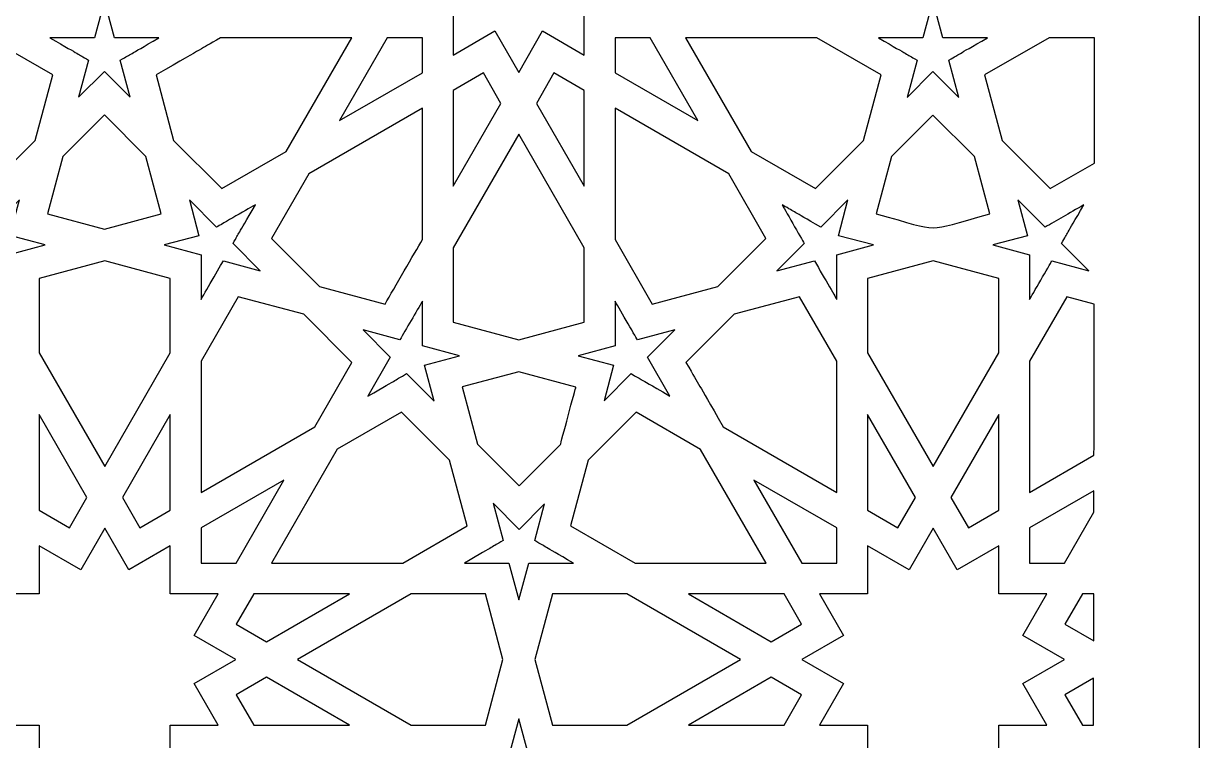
# Model space of a CAD drawing. Header units: millimetres. Extents: x -56 to 55, y -102 to 108.
# Drawn here: x -3.9 to 55.3, y 0 to 36.1 of the extents above; entities that cross this region are included whole.
import ezdxf

# ---------------------------------------------------------------- set-up
doc = ezdxf.new("R2010")
doc.units = ezdxf.units.MM
doc.header["$MEASUREMENT"] = 0
doc.layers.add('layer 1', color=7, linetype='Continuous')

msp = doc.modelspace()

# ---------------------------------------------------------------- linework, layer by layer
at = {"layer": 'layer 1', "color": 250}
for points, knots in [([(55.2192, 53.6769), (55.2097, 56.2286), (54.3842, 58.4257), (53.0348, 60.113), (53.0348, 60.113), (50.3121, 63.5081), (46.6615, 63.8736), (45.0285, 64.1481), (45.0285, 64.1481), (41.1303, 70.9098), (44.0531, 65.8389), (42.1061, 70.1453), (42.1061, 70.1453), (39.4705, 76.1312), (33.6698, 80.1469), (25.0578, 79.5743), (25.0578, 79.5743), (17.0561, 107.5803), (-17.265, 106.4433), (-24.6935, 79.6502), (-24.6935, 79.6502), (-32.4517, 79.8354), (-38.6256, 77.2305), (-41.6715, 70.0222), (-41.6715, 70.0222), (-41.7415, 69.8602), (-42.3802, 68.2519), (-42.3802, 68.0953), (-42.3802, 68.0953), (-42.3802, 68.0953), (-44.6232, 64.2186), (-44.6232, 64.2186), (-44.6232, 64.2186), (-45.2089, 64.0218), (-49.6582, 63.6584), (-52.5647, 60.0075), (-52.5647, 60.0075), (-52.5647, 60.0075), (-52.5647, 60.0019), (-52.5647, 60.0019), (-52.5647, 60.0019), (-55.8843, 55.7724), (-54.8955, 62.0882), (-54.8955, -99.835), (-54.8955, -99.835), (-54.8955, -99.835), (55.2894, -99.835), (55.2894, -99.835), (55.2894, -99.835), (55.2894, -99.835), (55.2192, -101.7838), (55.2192, 53.6769)], [0, 0, 0, 0, 0.0714286, 0.0714286, 0.0714286, 0.0714286, 0.1428571, 0.1428571, 0.1428571, 0.1428571, 0.2142857, 0.2142857, 0.2142857, 0.2142857, 0.2857143, 0.2857143, 0.2857143, 0.2857143, 0.3571429, 0.3571429, 0.3571429, 0.3571429, 0.4285714, 0.4285714, 0.4285714, 0.4285714, 0.5, 0.5, 0.5, 0.5, 0.5714286, 0.5714286, 0.5714286, 0.5714286, 0.6428571, 0.6428571, 0.6428571, 0.6428571, 0.7142857, 0.7142857, 0.7142857, 0.7142857, 0.7857143, 0.7857143, 0.7857143, 0.7857143, 0.8571429, 0.8571429, 0.8571429, 0.8571429, 1, 1, 1, 1]), ([(22.2176, 44.6987), (22.2176, 44.6987), (24.3081, 45.9049), (24.3081, 45.9049), (24.3081, 45.9049), (24.3081, 45.9049), (24.3081, 43.4922), (24.3081, 43.4922), (24.3081, 43.4922), (24.3081, 43.4922), (26.7211, 43.4922), (26.7211, 43.4922), (26.7211, 43.4922), (26.7211, 43.4922), (25.5146, 41.4013), (25.5146, 41.4013), (25.5146, 41.4013), (25.5146, 41.4013), (27.6056, 40.1948), (27.6056, 40.1948), (27.6056, 40.1948), (27.6056, 40.1948), (25.5146, 38.9887), (25.5146, 38.9887), (25.5146, 38.9887), (25.5146, 38.9887), (26.7211, 36.8974), (26.7211, 36.8974), (26.7211, 36.8974), (26.7211, 36.8974), (24.3081, 36.8974), (24.3081, 36.8974), (24.3081, 36.8974), (24.3081, 36.8974), (24.3081, 34.4787), (24.3081, 34.4787), (24.3081, 34.4787), (24.3081, 34.4787), (22.2176, 35.6909), (22.2176, 35.6909), (22.2176, 35.6909), (22.2176, 35.6909), (21.0111, 33.6003), (21.0111, 33.6003), (21.0111, 33.6003), (21.0111, 33.6003), (19.8046, 35.6909), (19.8046, 35.6909), (19.8046, 35.6909), (19.8046, 35.6909), (17.7137, 34.4787), (17.7137, 34.4787), (17.7137, 34.4787), (17.7137, 34.4787), (17.7137, 36.8974), (17.7137, 36.8974), (17.7137, 36.8974), (17.7137, 36.8974), (15.301, 36.8974), (15.301, 36.8974), (15.301, 36.8974), (15.301, 36.8974), (16.5075, 38.9887), (16.5075, 38.9887), (16.5075, 38.9887), (16.5075, 38.9887), (14.4166, 40.1948), (14.4166, 40.1948), (14.4166, 40.1948), (14.4166, 40.1948), (16.5075, 41.4013), (16.5075, 41.4013), (16.5075, 41.4013), (16.5075, 41.4013), (15.301, 43.4922), (15.301, 43.4922), (15.301, 43.4922), (15.301, 43.4922), (17.7137, 43.4922), (17.7137, 43.4922), (17.7137, 43.4922), (17.7137, 43.4922), (17.7137, 45.9049), (17.7137, 45.9049), (17.7137, 45.9049), (17.7137, 45.9049), (19.8046, 44.6987), (19.8046, 44.6987), (19.8046, 44.6987), (19.8046, 44.6987), (21.0111, 46.7893), (21.0111, 46.7893), (21.0111, 46.7893), (21.0111, 46.7893), (22.2176, 44.6987), (22.2176, 44.6987)], [0, 0, 0, 0, 0.04, 0.04, 0.04, 0.04, 0.08, 0.08, 0.08, 0.08, 0.12, 0.12, 0.12, 0.12, 0.16, 0.16, 0.16, 0.16, 0.2, 0.2, 0.2, 0.2, 0.24, 0.24, 0.24, 0.24, 0.28, 0.28, 0.28, 0.28, 0.32, 0.32, 0.32, 0.32, 0.36, 0.36, 0.36, 0.36, 0.4, 0.4, 0.4, 0.4, 0.44, 0.44, 0.44, 0.44, 0.48, 0.48, 0.48, 0.48, 0.52, 0.52, 0.52, 0.52, 0.56, 0.56, 0.56, 0.56, 0.6, 0.6, 0.6, 0.6, 0.64, 0.64, 0.64, 0.64, 0.68, 0.68, 0.68, 0.68, 0.72, 0.72, 0.72, 0.72, 0.76, 0.76, 0.76, 0.76, 0.8, 0.8, 0.8, 0.8, 0.84, 0.84, 0.84, 0.84, 0.88, 0.88, 0.88, 0.88, 0.92, 0.92, 0.92, 0.92, 1, 1, 1, 1]), ([(0.9818, 34.2269), (0.9818, 34.2269), (1.4795, 32.3586), (1.4795, 32.3586), (1.4795, 32.3586), (1.4795, 32.3586), (0.1852, 33.6529), (0.1852, 33.6529), (0.1852, 33.6529), (0.1852, 33.6529), (-1.1148, 32.3586), (-1.1148, 32.3586), (-1.1148, 32.3586), (-1.1148, 32.3586), (-0.6114, 34.2269), (-0.6114, 34.2269), (-0.6114, 34.2269), (-1.2767, 34.605), (-0.877, 34.3754), (-2.5559, 35.3455), (-2.5559, 35.3455), (-2.5559, 35.3455), (-0.3126, 35.3455), (-0.3126, 35.3455), (-0.3126, 35.3455), (-0.3126, 35.3455), (0.1852, 37.2022), (0.1852, 37.2022), (0.1852, 37.2022), (0.1852, 37.2022), (0.683, 35.3455), (0.683, 35.3455), (0.683, 35.3455), (0.683, 35.3455), (2.9259, 35.3455), (2.9259, 35.3455), (2.9259, 35.3455), (1.2474, 34.3754), (1.6432, 34.6029), (0.9818, 34.2269)], [0, 0, 0, 0, 0.0909091, 0.0909091, 0.0909091, 0.0909091, 0.1818182, 0.1818182, 0.1818182, 0.1818182, 0.2727273, 0.2727273, 0.2727273, 0.2727273, 0.3636364, 0.3636364, 0.3636364, 0.3636364, 0.4545455, 0.4545455, 0.4545455, 0.4545455, 0.5454545, 0.5454545, 0.5454545, 0.5454545, 0.6363636, 0.6363636, 0.6363636, 0.6363636, 0.7272727, 0.7272727, 0.7272727, 0.7272727, 0.8181818, 0.8181818, 0.8181818, 0.8181818, 1, 1, 1, 1]), ([(42.6392, 34.2269), (42.6392, 34.2269), (43.1369, 32.3469), (43.1369, 32.3469), (43.1369, 32.3469), (43.1369, 32.3469), (41.837, 33.6473), (41.837, 33.6473), (41.837, 33.6473), (41.837, 33.6473), (40.5426, 32.3529), (40.5426, 32.3529), (40.5426, 32.3529), (40.5426, 32.3529), (41.0404, 34.2269), (41.0404, 34.2269), (41.0404, 34.2269), (40.375, 34.605), (40.7747, 34.3754), (39.0962, 35.3455), (39.0962, 35.3455), (39.0962, 35.3455), (41.3392, 35.3455), (41.3392, 35.3455), (41.3392, 35.3455), (41.3392, 35.3455), (41.837, 37.2022), (41.837, 37.2022), (41.837, 37.2022), (41.837, 37.2022), (42.3347, 35.3455), (42.3347, 35.3455), (42.3347, 35.3455), (42.3347, 35.3455), (44.5837, 35.3455), (44.5837, 35.3455), (44.5837, 35.3455), (42.8985, 34.3757), (43.2946, 34.6036), (42.6392, 34.2269)], [0, 0, 0, 0, 0.0909091, 0.0909091, 0.0909091, 0.0909091, 0.1818182, 0.1818182, 0.1818182, 0.1818182, 0.2727273, 0.2727273, 0.2727273, 0.2727273, 0.3636364, 0.3636364, 0.3636364, 0.3636364, 0.4545455, 0.4545455, 0.4545455, 0.4545455, 0.5454545, 0.5454545, 0.5454545, 0.5454545, 0.6363636, 0.6363636, 0.6363636, 0.6363636, 0.7272727, 0.7272727, 0.7272727, 0.7272727, 0.8181818, 0.8181818, 0.8181818, 0.8181818, 1, 1, 1, 1]), ([(-2.4151, 33.4772), (-2.4151, 33.4772), (-3.2995, 30.1802), (-3.2995, 30.1802), (-3.2995, 30.1802), (-3.2995, 30.1802), (-5.7122, 27.7672), (-5.7122, 27.7672), (-5.7122, 27.7672), (-5.7122, 27.7672), (-8.951, 29.6355), (-8.951, 29.6355), (-8.951, 29.6355), (-8.951, 29.6355), (-12.2485, 35.3455), (-12.2485, 35.3455), (-12.2485, 35.3455), (-12.2485, 35.3455), (-5.6536, 35.3455), (-5.6536, 35.3455), (-5.6536, 35.3455), (-5.6536, 35.3455), (-2.4151, 33.4772), (-2.4151, 33.4772)], [0, 0, 0, 0, 0.1428571, 0.1428571, 0.1428571, 0.1428571, 0.2857143, 0.2857143, 0.2857143, 0.2857143, 0.4285714, 0.4285714, 0.4285714, 0.4285714, 0.5714286, 0.5714286, 0.5714286, 0.5714286, 0.7142857, 0.7142857, 0.7142857, 0.7142857, 1, 1, 1, 1]), ([(12.6185, 35.3455), (12.6185, 35.3455), (9.3214, 29.6355), (9.3214, 29.6355), (9.3214, 29.6355), (9.3214, 29.6355), (6.0826, 27.7672), (6.0826, 27.7672), (6.0826, 27.7672), (6.0826, 27.7672), (3.6639, 30.1802), (3.6639, 30.1802), (3.6639, 30.1802), (3.6639, 30.1802), (2.7855, 33.4772), (2.7855, 33.4772), (2.7855, 33.4772), (5.4677, 35.0294), (4.7882, 34.6371), (6.024, 35.3455), (6.024, 35.3455), (6.024, 35.3455), (12.6185, 35.3455), (12.6185, 35.3455)], [0, 0, 0, 0, 0.1428571, 0.1428571, 0.1428571, 0.1428571, 0.2857143, 0.2857143, 0.2857143, 0.2857143, 0.4285714, 0.4285714, 0.4285714, 0.4285714, 0.5714286, 0.5714286, 0.5714286, 0.5714286, 0.7142857, 0.7142857, 0.7142857, 0.7142857, 1, 1, 1, 1]), ([(16.1678, 33.5887), (16.1678, 33.5887), (12.0036, 31.1817), (12.0036, 31.1817), (12.0036, 31.1817), (12.0036, 31.1817), (14.405, 35.3455), (14.405, 35.3455), (14.405, 35.3455), (14.405, 35.3455), (16.1678, 35.3455), (16.1678, 35.3455), (16.1678, 35.3455), (16.1678, 35.3455), (16.1678, 33.5887), (16.1678, 33.5887)], [0, 0, 0, 0, 0.2, 0.2, 0.2, 0.2, 0.4, 0.4, 0.4, 0.4, 0.6, 0.6, 0.6, 0.6, 1, 1, 1, 1]), ([(30.0242, 31.1817), (30.0242, 31.1817), (25.8544, 33.5887), (25.8544, 33.5887), (25.8544, 33.5887), (25.8544, 33.5887), (25.8544, 35.3455), (25.8544, 35.3455), (25.8544, 35.3455), (25.8544, 35.3455), (27.6172, 35.3455), (27.6172, 35.3455), (27.6172, 35.3455), (27.6172, 35.3455), (30.0242, 31.1817), (30.0242, 31.1817)], [0, 0, 0, 0, 0.2, 0.2, 0.2, 0.2, 0.4, 0.4, 0.4, 0.4, 0.6, 0.6, 0.6, 0.6, 1, 1, 1, 1]), ([(38.3522, 30.1802), (38.3522, 30.1802), (35.9396, 27.7672), (35.9396, 27.7672), (35.9396, 27.7672), (35.9396, 27.7672), (32.7007, 29.6355), (32.7007, 29.6355), (32.7007, 29.6355), (32.7007, 29.6355), (29.4033, 35.3455), (29.4033, 35.3455), (29.4033, 35.3455), (29.4033, 35.3455), (35.9978, 35.3455), (35.9978, 35.3455), (35.9978, 35.3455), (35.9978, 35.3455), (39.2366, 33.4772), (39.2366, 33.4772), (39.2366, 33.4772), (39.2366, 33.4772), (38.3522, 30.1802), (38.3522, 30.1802)], [0, 0, 0, 0, 0.1428571, 0.1428571, 0.1428571, 0.1428571, 0.2857143, 0.2857143, 0.2857143, 0.2857143, 0.4285714, 0.4285714, 0.4285714, 0.4285714, 0.5714286, 0.5714286, 0.5714286, 0.5714286, 0.7142857, 0.7142857, 0.7142857, 0.7142857, 1, 1, 1, 1]), ([(49.954, 29.0442), (49.954, 29.0442), (47.7343, 27.7672), (47.7343, 27.7672), (47.7343, 27.7672), (47.7343, 27.7672), (45.3213, 30.1802), (45.3213, 30.1802), (45.3213, 30.1802), (45.3213, 30.1802), (44.4373, 33.4772), (44.4373, 33.4772), (44.4373, 33.4772), (44.4373, 33.4772), (47.6758, 35.3455), (47.6758, 35.3455), (47.6758, 35.3455), (47.6758, 35.3455), (49.96, 35.3455), (49.96, 35.3455), (49.96, 35.3455), (49.96, 33.2433), (49.96, 31.1404), (49.954, 29.0442)], [0, 0, 0, 0, 0.1428571, 0.1428571, 0.1428571, 0.1428571, 0.2857143, 0.2857143, 0.2857143, 0.2857143, 0.4285714, 0.4285714, 0.4285714, 0.4285714, 0.5714286, 0.5714286, 0.5714286, 0.5714286, 0.7142857, 0.7142857, 0.7142857, 0.7142857, 1, 1, 1, 1]), ([(17.7137, 27.8846), (17.7137, 27.8846), (17.7137, 32.6926), (17.7137, 32.6926), (17.7137, 32.6926), (17.7137, 32.6926), (19.2366, 33.577), (19.2366, 33.577), (19.2366, 33.577), (19.2366, 33.577), (20.115, 32.0485), (20.115, 32.0485), (20.115, 32.0485), (20.115, 32.0485), (17.7137, 27.8846), (17.7137, 27.8846)], [0, 0, 0, 0, 0.2, 0.2, 0.2, 0.2, 0.4, 0.4, 0.4, 0.4, 0.6, 0.6, 0.6, 0.6, 1, 1, 1, 1]), ([(24.3081, 27.8846), (24.3081, 27.8846), (21.9071, 32.0485), (21.9071, 32.0485), (21.9071, 32.0485), (21.9071, 32.0485), (22.7855, 33.577), (22.7855, 33.577), (22.7855, 33.577), (22.7855, 33.577), (24.3081, 32.6926), (24.3081, 32.6926), (24.3081, 32.6926), (24.3081, 32.6926), (24.3081, 27.8846), (24.3081, 27.8846)], [0, 0, 0, 0, 0.2, 0.2, 0.2, 0.2, 0.4, 0.4, 0.4, 0.4, 0.6, 0.6, 0.6, 0.6, 1, 1, 1, 1]), ([(-2.6727, 26.5021), (-2.6727, 26.5021), (-1.8997, 29.3836), (-1.8997, 29.3836), (-1.8997, 29.3836), (-1.8997, 29.3836), (0.1852, 31.4685), (0.1852, 31.4685), (0.1852, 31.4685), (0.1852, 31.4685), (2.2701, 29.3779), (2.2701, 29.3779), (2.2701, 29.3779), (2.2701, 29.3779), (3.043, 26.4964), (3.043, 26.4964), (3.043, 26.4964), (3.043, 26.4964), (0.1912, 25.7348), (0.1912, 25.7348), (0.1912, 25.7348), (0.1912, 25.7348), (-2.6727, 26.5021), (-2.6727, 26.5021)], [0, 0, 0, 0, 0.1428571, 0.1428571, 0.1428571, 0.1428571, 0.2857143, 0.2857143, 0.2857143, 0.2857143, 0.4285714, 0.4285714, 0.4285714, 0.4285714, 0.5714286, 0.5714286, 0.5714286, 0.5714286, 0.7142857, 0.7142857, 0.7142857, 0.7142857, 1, 1, 1, 1]), ([(10.9964, 22.848), (10.9964, 22.848), (8.5834, 25.2667), (8.5834, 25.2667), (8.5834, 25.2667), (8.5834, 25.2667), (10.4574, 28.5052), (10.4574, 28.5052), (10.4574, 28.5052), (10.4574, 28.5052), (16.1678, 31.8026), (16.1678, 31.8026), (16.1678, 31.8026), (16.1678, 31.8026), (16.1678, 25.2021), (16.1678, 25.2021), (16.1678, 25.2021), (15.7579, 24.4994), (14.768, 22.7835), (14.2935, 21.9633), (14.2935, 21.9633), (14.2935, 21.9633), (10.9964, 22.848), (10.9964, 22.848)], [0, 0, 0, 0, 0.1428571, 0.1428571, 0.1428571, 0.1428571, 0.2857143, 0.2857143, 0.2857143, 0.2857143, 0.4285714, 0.4285714, 0.4285714, 0.4285714, 0.5714286, 0.5714286, 0.5714286, 0.5714286, 0.7142857, 0.7142857, 0.7142857, 0.7142857, 1, 1, 1, 1]), ([(31.5704, 28.5052), (31.5704, 28.5052), (33.4387, 25.2667), (33.4387, 25.2667), (33.4387, 25.2667), (33.4387, 25.2667), (31.0257, 22.848), (31.0257, 22.848), (31.0257, 22.848), (31.0257, 22.848), (27.7287, 21.9633), (27.7287, 21.9633), (27.7287, 21.9633), (27.7287, 21.9633), (25.8544, 25.2077), (25.8544, 25.2077), (25.8544, 25.2077), (25.8544, 25.2077), (25.8544, 31.8026), (25.8544, 31.8026), (25.8544, 31.8026), (25.8544, 31.8026), (31.5704, 28.5052), (31.5704, 28.5052)], [0, 0, 0, 0, 0.1428571, 0.1428571, 0.1428571, 0.1428571, 0.2857143, 0.2857143, 0.2857143, 0.2857143, 0.4285714, 0.4285714, 0.4285714, 0.4285714, 0.5714286, 0.5714286, 0.5714286, 0.5714286, 0.7142857, 0.7142857, 0.7142857, 0.7142857, 1, 1, 1, 1]), ([(38.9848, 26.4964), (38.9848, 26.4964), (39.752, 29.3779), (39.752, 29.3779), (39.752, 29.3779), (39.752, 29.3779), (41.837, 31.4629), (41.837, 31.4629), (41.837, 31.4629), (41.837, 31.4629), (43.9219, 29.3723), (43.9219, 29.3723), (43.9219, 29.3723), (43.9219, 29.3723), (44.6948, 26.4904), (44.6948, 26.4904), (44.6948, 26.4904), (41.1995, 25.5609), (42.4967, 25.5609), (38.9848, 26.4964)], [0, 0, 0, 0, 0.1666667, 0.1666667, 0.1666667, 0.1666667, 0.3333333, 0.3333333, 0.3333333, 0.3333333, 0.5, 0.5, 0.5, 0.5, 0.6666667, 0.6666667, 0.6666667, 0.6666667, 1, 1, 1, 1]), ([(21.0111, 30.5022), (21.0111, 30.5022), (24.3081, 24.7922), (24.3081, 24.7922), (24.3081, 24.7922), (24.3081, 24.7922), (24.3081, 21.0496), (24.3081, 21.0496), (24.3081, 21.0496), (24.3081, 21.0496), (21.0111, 20.1655), (21.0111, 20.1655), (21.0111, 20.1655), (21.0111, 20.1655), (17.7137, 21.0496), (17.7137, 21.0496), (17.7137, 21.0496), (17.7137, 21.0496), (17.7137, 24.7865), (17.7137, 24.7865), (17.7137, 24.7865), (17.7137, 24.7865), (21.0111, 30.5022), (21.0111, 30.5022)], [0, 0, 0, 0, 0.1428571, 0.1428571, 0.1428571, 0.1428571, 0.2857143, 0.2857143, 0.2857143, 0.2857143, 0.4285714, 0.4285714, 0.4285714, 0.4285714, 0.5714286, 0.5714286, 0.5714286, 0.5714286, 0.7142857, 0.7142857, 0.7142857, 0.7142857, 1, 1, 1, 1]), ([(-7.4048, 26.9533), (-6.3856, 26.3673), (-6.8312, 26.6196), (-5.4607, 25.8286), (-5.4607, 25.8286), (-5.4607, 25.8286), (-4.0841, 27.2052), (-4.0841, 27.2052), (-4.0841, 27.2052), (-4.0841, 27.2052), (-4.5703, 25.4071), (-4.5703, 25.4071), (-4.5703, 25.4071), (-4.5703, 25.4071), (-2.7958, 24.9329), (-2.7958, 24.9329), (-2.7958, 24.9329), (-2.7958, 24.9329), (-4.6524, 24.4348), (-4.6524, 24.4348), (-4.6524, 24.4348), (-4.6524, 24.4348), (-4.6524, 22.1919), (-4.6524, 22.1919), (-4.6524, 22.1919), (-4.6524, 22.1919), (-5.7711, 24.136), (-5.7711, 24.136), (-5.7711, 24.136), (-5.7711, 24.136), (-7.6627, 23.6326), (-7.6627, 23.6326), (-7.6627, 23.6326), (-7.6627, 23.6326), (-6.2805, 25.0088), (-6.2805, 25.0088), (-6.2805, 25.0088), (-6.2805, 25.0088), (-7.4048, 26.9533), (-7.4048, 26.9533)], [0, 0, 0, 0, 0.0909091, 0.0909091, 0.0909091, 0.0909091, 0.1818182, 0.1818182, 0.1818182, 0.1818182, 0.2727273, 0.2727273, 0.2727273, 0.2727273, 0.3636364, 0.3636364, 0.3636364, 0.3636364, 0.4545455, 0.4545455, 0.4545455, 0.4545455, 0.5454545, 0.5454545, 0.5454545, 0.5454545, 0.6363636, 0.6363636, 0.6363636, 0.6363636, 0.7272727, 0.7272727, 0.7272727, 0.7272727, 0.8181818, 0.8181818, 0.8181818, 0.8181818, 1, 1, 1, 1]), ([(4.4545, 27.2052), (4.4545, 27.2052), (5.8251, 25.8286), (5.8251, 25.8286), (5.8251, 25.8286), (6.0328, 25.9493), (7.565, 26.8355), (7.7752, 26.9533), (7.7752, 26.9533), (6.797, 25.2727), (7.0252, 25.6674), (6.6509, 25.0088), (6.6509, 25.0088), (6.6509, 25.0088), (8.0211, 23.6386), (8.0211, 23.6386), (8.0211, 23.6386), (8.0211, 23.6386), (6.1648, 24.136), (6.1648, 24.136), (6.1648, 24.136), (6.0466, 23.9363), (5.1583, 22.3961), (5.0401, 22.1919), (5.0401, 22.1919), (5.0401, 22.1919), (5.0401, 24.4348), (5.0401, 24.4348), (5.0401, 24.4348), (5.0401, 24.4348), (3.1838, 24.9329), (3.1838, 24.9329), (3.1838, 24.9329), (3.1838, 24.9329), (4.9346, 25.4011), (4.9346, 25.4011), (4.9346, 25.4011), (4.9346, 25.4011), (4.4545, 27.2052), (4.4545, 27.2052)], [0, 0, 0, 0, 0.0909091, 0.0909091, 0.0909091, 0.0909091, 0.1818182, 0.1818182, 0.1818182, 0.1818182, 0.2727273, 0.2727273, 0.2727273, 0.2727273, 0.3636364, 0.3636364, 0.3636364, 0.3636364, 0.4545455, 0.4545455, 0.4545455, 0.4545455, 0.5454545, 0.5454545, 0.5454545, 0.5454545, 0.6363636, 0.6363636, 0.6363636, 0.6363636, 0.7272727, 0.7272727, 0.7272727, 0.7272727, 0.8181818, 0.8181818, 0.8181818, 0.8181818, 1, 1, 1, 1]), ([(34.2526, 26.9533), (35.0548, 26.4904), (34.6392, 26.7307), (36.1971, 25.8286), (36.1971, 25.8286), (36.1971, 25.8286), (37.5673, 27.2052), (37.5673, 27.2052), (37.5673, 27.2052), (37.5673, 27.2052), (37.0872, 25.4011), (37.0872, 25.4011), (37.0872, 25.4011), (37.0872, 25.4011), (38.85, 24.9329), (38.85, 24.9329), (38.85, 24.9329), (38.85, 24.9329), (37.0053, 24.4348), (37.0053, 24.4348), (37.0053, 24.4348), (37.0053, 24.4348), (37.0053, 22.1919), (37.0053, 22.1919), (37.0053, 22.1919), (37.0053, 22.1919), (36.3992, 23.2417), (35.8807, 24.136), (35.8807, 24.136), (35.8807, 24.136), (33.9951, 23.6326), (33.9951, 23.6326), (33.9951, 23.6326), (33.9951, 23.6326), (35.3712, 25.0088), (35.3712, 25.0088), (35.3712, 25.0088), (35.2435, 25.2339), (34.3235, 26.8256), (34.2526, 26.9533)], [0, 0, 0, 0, 0.0909091, 0.0909091, 0.0909091, 0.0909091, 0.1818182, 0.1818182, 0.1818182, 0.1818182, 0.2727273, 0.2727273, 0.2727273, 0.2727273, 0.3636364, 0.3636364, 0.3636364, 0.3636364, 0.4545455, 0.4545455, 0.4545455, 0.4545455, 0.5454545, 0.5454545, 0.5454545, 0.5454545, 0.6363636, 0.6363636, 0.6363636, 0.6363636, 0.7272727, 0.7272727, 0.7272727, 0.7272727, 0.8181818, 0.8181818, 0.8181818, 0.8181818, 1, 1, 1, 1]), ([(46.1063, 27.2052), (46.1063, 27.2052), (47.4828, 25.8286), (47.4828, 25.8286), (47.4828, 25.8286), (48.049, 26.1571), (48.6632, 26.5106), (49.427, 26.9533), (49.427, 26.9533), (48.4572, 25.2751), (48.6865, 25.6713), (48.3027, 25.0088), (48.3027, 25.0088), (48.3027, 25.0088), (49.6789, 23.6386), (49.6789, 23.6386), (49.6789, 23.6386), (49.6789, 23.6386), (47.8222, 24.136), (47.8222, 24.136), (47.8222, 24.136), (47.704, 23.9363), (46.815, 22.3898), (46.6979, 22.1859), (46.6979, 22.1859), (46.6979, 22.1859), (46.6979, 24.4348), (46.6979, 24.4348), (46.6979, 24.4348), (46.6979, 24.4348), (44.8472, 24.9329), (44.8472, 24.9329), (44.8472, 24.9329), (44.8472, 24.9329), (46.5924, 25.3954), (46.5924, 25.3954), (46.5924, 25.3954), (46.5924, 25.3954), (46.1063, 27.2052), (46.1063, 27.2052)], [0, 0, 0, 0, 0.0909091, 0.0909091, 0.0909091, 0.0909091, 0.1818182, 0.1818182, 0.1818182, 0.1818182, 0.2727273, 0.2727273, 0.2727273, 0.2727273, 0.3636364, 0.3636364, 0.3636364, 0.3636364, 0.4545455, 0.4545455, 0.4545455, 0.4545455, 0.5454545, 0.5454545, 0.5454545, 0.5454545, 0.6363636, 0.6363636, 0.6363636, 0.6363636, 0.7272727, 0.7272727, 0.7272727, 0.7272727, 0.8181818, 0.8181818, 0.8181818, 0.8181818, 1, 1, 1, 1]), ([(0.1968, 24.1304), (0.1968, 24.1304), (3.4942, 23.2519), (3.4942, 23.2519), (3.4942, 23.2519), (3.4942, 23.2519), (3.4942, 19.5097), (3.4942, 19.5097), (3.4942, 19.5097), (3.4942, 19.5097), (0.1968, 13.7993), (0.1968, 13.7993), (0.1968, 13.7993), (0.1968, 13.7993), (-3.1002, 19.5097), (-3.1002, 19.5097), (-3.1002, 19.5097), (-3.1002, 19.5097), (-3.1002, 23.246), (-3.1002, 23.246), (-3.1002, 23.246), (-3.1002, 23.246), (0.1968, 24.1304), (0.1968, 24.1304)], [0, 0, 0, 0, 0.1428571, 0.1428571, 0.1428571, 0.1428571, 0.2857143, 0.2857143, 0.2857143, 0.2857143, 0.4285714, 0.4285714, 0.4285714, 0.4285714, 0.5714286, 0.5714286, 0.5714286, 0.5714286, 0.7142857, 0.7142857, 0.7142857, 0.7142857, 1, 1, 1, 1]), ([(45.1457, 23.2519), (45.1457, 23.2519), (45.1457, 19.5097), (45.1457, 19.5097), (45.1457, 19.5097), (45.1457, 19.5097), (41.8486, 13.7993), (41.8486, 13.7993), (41.8486, 13.7993), (41.8486, 13.7993), (38.5515, 19.5097), (38.5515, 19.5097), (38.5515, 19.5097), (38.5515, 19.5097), (38.5515, 23.246), (38.5515, 23.246), (38.5515, 23.246), (38.5515, 23.246), (41.8546, 24.1304), (41.8546, 24.1304), (41.8546, 24.1304), (41.8546, 24.1304), (45.1457, 23.2519), (45.1457, 23.2519)], [0, 0, 0, 0, 0.1428571, 0.1428571, 0.1428571, 0.1428571, 0.2857143, 0.2857143, 0.2857143, 0.2857143, 0.4285714, 0.4285714, 0.4285714, 0.4285714, 0.5714286, 0.5714286, 0.5714286, 0.5714286, 0.7142857, 0.7142857, 0.7142857, 0.7142857, 1, 1, 1, 1]), ([(10.7562, 15.7967), (10.7562, 15.7967), (5.0401, 12.4993), (5.0401, 12.4993), (5.0401, 12.4993), (5.0401, 12.4993), (5.0401, 19.0938), (5.0401, 19.0938), (5.0401, 19.0938), (5.0401, 19.0938), (6.9144, 22.3323), (6.9144, 22.3323), (6.9144, 22.3323), (6.9144, 22.3323), (10.2058, 21.4482), (10.2058, 21.4482), (10.2058, 21.4482), (10.2058, 21.4482), (12.6245, 19.0352), (12.6245, 19.0352), (12.6245, 19.0352), (12.6245, 19.0352), (10.7562, 15.7967), (10.7562, 15.7967)], [0, 0, 0, 0, 0.1428571, 0.1428571, 0.1428571, 0.1428571, 0.2857143, 0.2857143, 0.2857143, 0.2857143, 0.4285714, 0.4285714, 0.4285714, 0.4285714, 0.5714286, 0.5714286, 0.5714286, 0.5714286, 0.7142857, 0.7142857, 0.7142857, 0.7142857, 1, 1, 1, 1]), ([(18.0301, 19.3629), (18.0301, 19.3629), (16.2789, 18.8948), (16.2789, 18.8948), (16.2789, 18.8948), (16.2789, 18.8948), (16.765, 17.0847), (16.765, 17.0847), (16.765, 17.0847), (16.765, 17.0847), (15.3772, 18.4672), (15.3772, 18.4672), (15.3772, 18.4672), (14.7228, 18.0834), (15.1183, 18.3127), (13.4327, 17.3429), (13.4327, 17.3429), (13.4327, 17.3429), (14.557, 19.2927), (14.557, 19.2927), (14.557, 19.2927), (14.557, 19.2927), (13.1868, 20.6633), (13.1868, 20.6633), (13.1868, 20.6633), (13.1868, 20.6633), (15.0431, 20.1655), (15.0431, 20.1655), (15.0431, 20.1655), (15.3067, 20.6283), (15.8983, 21.6472), (16.1678, 22.1097), (16.1678, 22.1097), (16.1678, 22.1097), (16.1678, 19.861), (16.1678, 19.861), (16.1678, 19.861), (16.1678, 19.861), (18.0301, 19.3629), (18.0301, 19.3629)], [0, 0, 0, 0, 0.0909091, 0.0909091, 0.0909091, 0.0909091, 0.1818182, 0.1818182, 0.1818182, 0.1818182, 0.2727273, 0.2727273, 0.2727273, 0.2727273, 0.3636364, 0.3636364, 0.3636364, 0.3636364, 0.4545455, 0.4545455, 0.4545455, 0.4545455, 0.5454545, 0.5454545, 0.5454545, 0.5454545, 0.6363636, 0.6363636, 0.6363636, 0.6363636, 0.7272727, 0.7272727, 0.7272727, 0.7272727, 0.8181818, 0.8181818, 0.8181818, 0.8181818, 1, 1, 1, 1]), ([(26.9787, 20.1655), (26.9787, 20.1655), (28.8706, 20.6693), (28.8706, 20.6693), (28.8706, 20.6693), (28.8706, 20.6693), (27.4884, 19.2927), (27.4884, 19.2927), (27.4884, 19.2927), (27.4884, 19.2927), (28.6127, 17.3429), (28.6127, 17.3429), (28.6127, 17.3429), (26.4971, 18.5653), (27.7311, 17.8439), (26.6686, 18.4672), (26.6686, 18.4672), (26.6686, 18.4672), (25.3097, 17.1083), (25.3097, 17.1083), (25.3097, 17.1083), (25.3097, 17.1083), (25.7842, 18.8888), (25.7842, 18.8888), (25.7842, 18.8888), (25.7842, 18.8888), (24.0037, 19.3693), (24.0037, 19.3693), (24.0037, 19.3693), (24.0037, 19.3693), (25.8544, 19.861), (25.8544, 19.861), (25.8544, 19.861), (25.8544, 19.861), (25.8544, 22.1097), (25.8544, 22.1097), (25.8544, 22.1097), (25.9676, 21.9146), (26.87, 20.356), (26.9787, 20.1655)], [0, 0, 0, 0, 0.0909091, 0.0909091, 0.0909091, 0.0909091, 0.1818182, 0.1818182, 0.1818182, 0.1818182, 0.2727273, 0.2727273, 0.2727273, 0.2727273, 0.3636364, 0.3636364, 0.3636364, 0.3636364, 0.4545455, 0.4545455, 0.4545455, 0.4545455, 0.5454545, 0.5454545, 0.5454545, 0.5454545, 0.6363636, 0.6363636, 0.6363636, 0.6363636, 0.7272727, 0.7272727, 0.7272727, 0.7272727, 0.8181818, 0.8181818, 0.8181818, 0.8181818, 1, 1, 1, 1]), ([(35.137, 22.3323), (35.137, 22.3323), (37.0053, 19.0938), (37.0053, 19.0938), (37.0053, 19.0938), (37.0053, 19.0938), (37.0053, 12.4993), (37.0053, 12.4993), (37.0053, 12.4993), (37.0053, 12.4993), (31.2953, 15.7967), (31.2953, 15.7967), (31.2953, 15.7967), (29.8485, 18.2972), (30.2352, 17.6297), (29.4209, 19.0352), (29.4209, 19.0352), (29.4209, 19.0352), (31.8399, 21.4482), (31.8399, 21.4482), (31.8399, 21.4482), (31.8399, 21.4482), (35.137, 22.3323), (35.137, 22.3323)], [0, 0, 0, 0, 0.1428571, 0.1428571, 0.1428571, 0.1428571, 0.2857143, 0.2857143, 0.2857143, 0.2857143, 0.4285714, 0.4285714, 0.4285714, 0.4285714, 0.5714286, 0.5714286, 0.5714286, 0.5714286, 0.7142857, 0.7142857, 0.7142857, 0.7142857, 1, 1, 1, 1]), ([(49.9364, 14.3676), (49.9364, 14.3676), (46.6979, 12.4993), (46.6979, 12.4993), (46.6979, 12.4993), (46.6979, 12.4993), (46.6979, 19.0938), (46.6979, 19.0938), (46.6979, 19.0938), (46.6979, 19.0938), (48.5662, 22.3323), (48.5662, 22.3323), (48.5662, 22.3323), (48.5662, 22.3323), (49.9484, 21.9633), (49.9484, 21.9633), (49.9484, 21.9633), (49.9484, 19.4218), (49.9424, 16.8917), (49.9364, 14.3676)], [0, 0, 0, 0, 0.1666667, 0.1666667, 0.1666667, 0.1666667, 0.3333333, 0.3333333, 0.3333333, 0.3333333, 0.5, 0.5, 0.5, 0.5, 0.6666667, 0.6666667, 0.6666667, 0.6666667, 1, 1, 1, 1]), ([(23.1193, 14.9119), (23.1193, 14.9119), (21.0344, 12.833), (21.0344, 12.833), (21.0344, 12.833), (21.0344, 12.833), (18.9494, 14.9179), (18.9494, 14.9179), (18.9494, 14.9179), (18.9494, 14.9179), (18.1765, 17.7994), (18.1765, 17.7994), (18.1765, 17.7994), (18.1765, 17.7994), (21.0227, 18.5607), (21.0227, 18.5607), (21.0227, 18.5607), (21.0227, 18.5607), (23.8866, 17.7934), (23.8866, 17.7934), (23.8866, 17.7934), (23.882, 17.7758), (23.1193, 14.9303), (23.1193, 14.9119)], [0, 0, 0, 0, 0.1428571, 0.1428571, 0.1428571, 0.1428571, 0.2857143, 0.2857143, 0.2857143, 0.2857143, 0.4285714, 0.4285714, 0.4285714, 0.4285714, 0.5714286, 0.5714286, 0.5714286, 0.5714286, 0.7142857, 0.7142857, 0.7142857, 0.7142857, 1, 1, 1, 1]), ([(-0.6992, 12.2474), (-0.6992, 12.2474), (-1.5776, 10.7248), (-1.5776, 10.7248), (-1.5776, 10.7248), (-1.5776, 10.7248), (-3.1002, 11.6032), (-3.1002, 11.6032), (-3.1002, 11.6032), (-3.1002, 11.6032), (-3.1002, 16.4112), (-3.1002, 16.4112), (-3.1002, 16.4112), (-3.1002, 16.4112), (-0.6992, 12.2474), (-0.6992, 12.2474)], [0, 0, 0, 0, 0.2, 0.2, 0.2, 0.2, 0.4, 0.4, 0.4, 0.4, 0.6, 0.6, 0.6, 0.6, 1, 1, 1, 1]), ([(3.4942, 16.4112), (3.4942, 16.4112), (3.4942, 11.6032), (3.4942, 11.6032), (3.4942, 11.6032), (3.4942, 11.6032), (1.9717, 10.7248), (1.9717, 10.7248), (1.9717, 10.7248), (1.9717, 10.7248), (1.0869, 12.2474), (1.0869, 12.2474), (1.0869, 12.2474), (1.0869, 12.2474), (3.4942, 16.4112), (3.4942, 16.4112)], [0, 0, 0, 0, 0.2, 0.2, 0.2, 0.2, 0.4, 0.4, 0.4, 0.4, 0.6, 0.6, 0.6, 0.6, 1, 1, 1, 1]), ([(18.4224, 10.8243), (18.4224, 10.8243), (15.1839, 8.9503), (15.1839, 8.9503), (15.1839, 8.9503), (15.1839, 8.9503), (8.5894, 8.9503), (8.5894, 8.9503), (8.5894, 8.9503), (8.5894, 8.9503), (11.8865, 14.666), (11.8865, 14.666), (11.8865, 14.666), (11.8865, 14.666), (15.1253, 16.5344), (15.1253, 16.5344), (15.1253, 16.5344), (15.1253, 16.5344), (17.538, 14.1217), (17.538, 14.1217), (17.538, 14.1217), (17.538, 14.1217), (18.4224, 10.8243), (18.4224, 10.8243)], [0, 0, 0, 0, 0.1428571, 0.1428571, 0.1428571, 0.1428571, 0.2857143, 0.2857143, 0.2857143, 0.2857143, 0.4285714, 0.4285714, 0.4285714, 0.4285714, 0.5714286, 0.5714286, 0.5714286, 0.5714286, 0.7142857, 0.7142857, 0.7142857, 0.7142857, 1, 1, 1, 1]), ([(33.456, 8.9503), (33.456, 8.9503), (26.8619, 8.9503), (26.8619, 8.9503), (26.8619, 8.9503), (26.8619, 8.9503), (23.623, 10.8243), (23.623, 10.8243), (23.623, 10.8243), (23.623, 10.8243), (24.5075, 14.1217), (24.5075, 14.1217), (24.5075, 14.1217), (24.5075, 14.1217), (26.9205, 16.5344), (26.9205, 16.5344), (26.9205, 16.5344), (26.9205, 16.5344), (30.159, 14.6604), (30.159, 14.6604), (30.159, 14.6604), (30.159, 14.6604), (33.456, 8.9503), (33.456, 8.9503)], [0, 0, 0, 0, 0.1428571, 0.1428571, 0.1428571, 0.1428571, 0.2857143, 0.2857143, 0.2857143, 0.2857143, 0.4285714, 0.4285714, 0.4285714, 0.4285714, 0.5714286, 0.5714286, 0.5714286, 0.5714286, 0.7142857, 0.7142857, 0.7142857, 0.7142857, 1, 1, 1, 1]), ([(40.0798, 10.7248), (40.0798, 10.7248), (38.5515, 11.6032), (38.5515, 11.6032), (38.5515, 11.6032), (38.5515, 11.6032), (38.5515, 16.4112), (38.5515, 16.4112), (38.5515, 16.4112), (38.5515, 16.4112), (40.9585, 12.2474), (40.9585, 12.2474), (40.9585, 12.2474), (40.9585, 12.2474), (40.0798, 10.7248), (40.0798, 10.7248)], [0, 0, 0, 0, 0.2, 0.2, 0.2, 0.2, 0.4, 0.4, 0.4, 0.4, 0.6, 0.6, 0.6, 0.6, 1, 1, 1, 1]), ([(42.7447, 12.2474), (42.7447, 12.2474), (45.1457, 16.4112), (45.1457, 16.4112), (45.1457, 16.4112), (45.1457, 16.4112), (45.1457, 11.6032), (45.1457, 11.6032), (45.1457, 11.6032), (45.1457, 11.6032), (43.6231, 10.7248), (43.6231, 10.7248), (43.6231, 10.7248), (43.6231, 10.7248), (42.7447, 12.2474), (42.7447, 12.2474)], [0, 0, 0, 0, 0.2, 0.2, 0.2, 0.2, 0.4, 0.4, 0.4, 0.4, 0.6, 0.6, 0.6, 0.6, 1, 1, 1, 1]), ([(6.8033, 8.9503), (6.8033, 8.9503), (5.0401, 8.9503), (5.0401, 8.9503), (5.0401, 8.9503), (5.0401, 8.9503), (5.0401, 10.7128), (5.0401, 10.7128), (5.0401, 10.7128), (5.0401, 10.7128), (9.2043, 13.1142), (9.2043, 13.1142), (9.2043, 13.1142), (9.2043, 13.1142), (6.8033, 8.9503), (6.8033, 8.9503)], [0, 0, 0, 0, 0.2, 0.2, 0.2, 0.2, 0.4, 0.4, 0.4, 0.4, 0.6, 0.6, 0.6, 0.6, 1, 1, 1, 1]), ([(32.8415, 13.1142), (32.8415, 13.1142), (37.0053, 10.7128), (37.0053, 10.7128), (37.0053, 10.7128), (37.0053, 10.7128), (37.0053, 8.9503), (37.0053, 8.9503), (37.0053, 8.9503), (37.0053, 8.9503), (35.2481, 8.9503), (35.2481, 8.9503), (35.2481, 8.9503), (35.2481, 8.9503), (32.8415, 13.1142), (32.8415, 13.1142)], [0, 0, 0, 0, 0.2, 0.2, 0.2, 0.2, 0.4, 0.4, 0.4, 0.4, 0.6, 0.6, 0.6, 0.6, 1, 1, 1, 1]), ([(48.4547, 8.9503), (48.4547, 8.9503), (46.6979, 8.9503), (46.6979, 8.9503), (46.6979, 8.9503), (46.6979, 8.9503), (46.6979, 10.7128), (46.6979, 10.7128), (46.6979, 10.7128), (46.6979, 10.7128), (49.9364, 12.5811), (49.9364, 12.5811), (49.9364, 12.5811), (49.9364, 12.5811), (49.9364, 11.5097), (49.9364, 11.5097), (49.9364, 11.5097), (49.9364, 11.5097), (48.4547, 8.9503), (48.4547, 8.9503)], [0, 0, 0, 0, 0.1666667, 0.1666667, 0.1666667, 0.1666667, 0.3333333, 0.3333333, 0.3333333, 0.3333333, 0.5, 0.5, 0.5, 0.5, 0.6666667, 0.6666667, 0.6666667, 0.6666667, 1, 1, 1, 1]), ([(19.7227, 11.9546), (19.7227, 11.9546), (21.0344, 10.6426), (21.0344, 10.6426), (21.0344, 10.6426), (21.0344, 10.6426), (22.3171, 11.9253), (22.3171, 11.9253), (22.3171, 11.9253), (22.3171, 11.9253), (21.8193, 10.0746), (21.8193, 10.0746), (21.8193, 10.0746), (22.4797, 9.6919), (22.0846, 9.9201), (23.7638, 8.9503), (23.7638, 8.9503), (23.7638, 8.9503), (21.5205, 8.9503), (21.5205, 8.9503), (21.5205, 8.9503), (21.5205, 8.9503), (21.0227, 7.0937), (21.0227, 7.0937), (21.0227, 7.0937), (21.0227, 7.0937), (20.5249, 8.9503), (20.5249, 8.9503), (20.5249, 8.9503), (20.5249, 8.9503), (18.282, 8.9503), (18.282, 8.9503), (18.282, 8.9503), (19.9602, 9.9198), (19.564, 9.6905), (20.2261, 10.0746), (20.2261, 10.0746), (20.2261, 10.0746), (19.7227, 11.9546), (19.7227, 11.9546)], [0, 0, 0, 0, 0.0909091, 0.0909091, 0.0909091, 0.0909091, 0.1818182, 0.1818182, 0.1818182, 0.1818182, 0.2727273, 0.2727273, 0.2727273, 0.2727273, 0.3636364, 0.3636364, 0.3636364, 0.3636364, 0.4545455, 0.4545455, 0.4545455, 0.4545455, 0.5454545, 0.5454545, 0.5454545, 0.5454545, 0.6363636, 0.6363636, 0.6363636, 0.6363636, 0.7272727, 0.7272727, 0.7272727, 0.7272727, 0.8181818, 0.8181818, 0.8181818, 0.8181818, 1, 1, 1, 1]), ([(-1.0097, 8.6106), (-1.0097, 8.6106), (0.1968, 10.7012), (0.1968, 10.7012), (0.1968, 10.7012), (0.1968, 10.7012), (1.4033, 8.6106), (1.4033, 8.6106), (1.4033, 8.6106), (1.4033, 8.6106), (3.4942, 9.8171), (3.4942, 9.8171), (3.4942, 9.8171), (3.4942, 9.8171), (3.4942, 7.4041), (3.4942, 7.4041), (3.4942, 7.4041), (3.4942, 7.4041), (5.9069, 7.4041), (5.9069, 7.4041), (5.9069, 7.4041), (5.9069, 7.4041), (4.7007, 5.3136), (4.7007, 5.3136), (4.7007, 5.3136), (4.7007, 5.3136), (6.7913, 4.1071), (6.7913, 4.1071), (6.7913, 4.1071), (6.7913, 4.1071), (4.7007, 2.9006), (4.7007, 2.9006), (4.7007, 2.9006), (4.7007, 2.9006), (5.9069, 0.8096), (5.9069, 0.8096), (5.9069, 0.8096), (5.9069, 0.8096), (3.4942, 0.8096), (3.4942, 0.8096), (3.4942, 0.8096), (3.4942, 0.8096), (3.4942, -1.6034), (3.4942, -1.6034), (3.4942, -1.6034), (3.4942, -1.6034), (1.4033, -0.3969), (1.4033, -0.3969), (1.4033, -0.3969), (1.4033, -0.3969), (0.1968, -2.4878), (0.1968, -2.4878), (0.1968, -2.4878), (0.1968, -2.4878), (-1.0097, -0.3969), (-1.0097, -0.3969), (-1.0097, -0.3969), (-1.0097, -0.3969), (-3.1002, -1.6094), (-3.1002, -1.6094), (-3.1002, -1.6094), (-3.1002, -1.6094), (-3.1002, 0.8096), (-3.1002, 0.8096), (-3.1002, 0.8096), (-3.1002, 0.8096), (-5.5189, 0.8096), (-5.5189, 0.8096), (-5.5189, 0.8096), (-5.5189, 0.8096), (-4.3067, 2.9006), (-4.3067, 2.9006), (-4.3067, 2.9006), (-4.3067, 2.9006), (-6.3976, 4.1071), (-6.3976, 4.1071), (-6.3976, 4.1071), (-6.3976, 4.1071), (-4.3067, 5.3136), (-4.3067, 5.3136), (-4.3067, 5.3136), (-4.3067, 5.3136), (-5.5189, 7.4041), (-5.5189, 7.4041), (-5.5189, 7.4041), (-5.5189, 7.4041), (-3.1002, 7.4041), (-3.1002, 7.4041), (-3.1002, 7.4041), (-3.1002, 7.4041), (-3.1002, 9.8171), (-3.1002, 9.8171), (-3.1002, 9.8171), (-3.1002, 9.8171), (-1.0097, 8.6106), (-1.0097, 8.6106)], [0, 0, 0, 0, 0.04, 0.04, 0.04, 0.04, 0.08, 0.08, 0.08, 0.08, 0.12, 0.12, 0.12, 0.12, 0.16, 0.16, 0.16, 0.16, 0.2, 0.2, 0.2, 0.2, 0.24, 0.24, 0.24, 0.24, 0.28, 0.28, 0.28, 0.28, 0.32, 0.32, 0.32, 0.32, 0.36, 0.36, 0.36, 0.36, 0.4, 0.4, 0.4, 0.4, 0.44, 0.44, 0.44, 0.44, 0.48, 0.48, 0.48, 0.48, 0.52, 0.52, 0.52, 0.52, 0.56, 0.56, 0.56, 0.56, 0.6, 0.6, 0.6, 0.6, 0.64, 0.64, 0.64, 0.64, 0.68, 0.68, 0.68, 0.68, 0.72, 0.72, 0.72, 0.72, 0.76, 0.76, 0.76, 0.76, 0.8, 0.8, 0.8, 0.8, 0.84, 0.84, 0.84, 0.84, 0.88, 0.88, 0.88, 0.88, 0.92, 0.92, 0.92, 0.92, 1, 1, 1, 1]), ([(43.0611, 8.6106), (43.0611, 8.6106), (45.1457, 9.8171), (45.1457, 9.8171), (45.1457, 9.8171), (45.1457, 9.8171), (45.1457, 7.4041), (45.1457, 7.4041), (45.1457, 7.4041), (45.1457, 7.4041), (47.5647, 7.4041), (47.5647, 7.4041), (47.5647, 7.4041), (47.5647, 7.4041), (46.3582, 5.3136), (46.3582, 5.3136), (46.3582, 5.3136), (46.3582, 5.3136), (48.4491, 4.1071), (48.4491, 4.1071), (48.4491, 4.1071), (48.4491, 4.1071), (46.3582, 2.9006), (46.3582, 2.9006), (46.3582, 2.9006), (46.3582, 2.9006), (47.5647, 0.8096), (47.5647, 0.8096), (47.5647, 0.8096), (47.5647, 0.8096), (45.1457, 0.8096), (45.1457, 0.8096), (45.1457, 0.8096), (45.1457, 0.8096), (45.1457, -1.6034), (45.1457, -1.6034), (45.1457, -1.6034), (45.1457, -1.6034), (43.0611, -0.3969), (43.0611, -0.3969), (43.0611, -0.3969), (43.0611, -0.3969), (41.8546, -2.4878), (41.8546, -2.4878), (41.8546, -2.4878), (41.8546, -2.4878), (40.6421, -0.3969), (40.6421, -0.3969), (40.6421, -0.3969), (40.6421, -0.3969), (38.5515, -1.6094), (38.5515, -1.6094), (38.5515, -1.6094), (38.5515, -1.6094), (38.5515, 0.8096), (38.5515, 0.8096), (38.5515, 0.8096), (38.5515, 0.8096), (36.1385, 0.8096), (36.1385, 0.8096), (36.1385, 0.8096), (36.1385, 0.8096), (37.345, 2.9006), (37.345, 2.9006), (37.345, 2.9006), (37.345, 2.9006), (35.2541, 4.1071), (35.2541, 4.1071), (35.2541, 4.1071), (35.2541, 4.1071), (37.345, 5.3136), (37.345, 5.3136), (37.345, 5.3136), (37.345, 5.3136), (36.1385, 7.4041), (36.1385, 7.4041), (36.1385, 7.4041), (36.1385, 7.4041), (38.5515, 7.4041), (38.5515, 7.4041), (38.5515, 7.4041), (38.5515, 7.4041), (38.5515, 9.8171), (38.5515, 9.8171), (38.5515, 9.8171), (38.5515, 9.8171), (40.6421, 8.6106), (40.6421, 8.6106), (40.6421, 8.6106), (40.6421, 8.6106), (41.8546, 10.7012), (41.8546, 10.7012), (41.8546, 10.7012), (41.8546, 10.7012), (43.0611, 8.6106), (43.0611, 8.6106)], [0, 0, 0, 0, 0.04, 0.04, 0.04, 0.04, 0.08, 0.08, 0.08, 0.08, 0.12, 0.12, 0.12, 0.12, 0.16, 0.16, 0.16, 0.16, 0.2, 0.2, 0.2, 0.2, 0.24, 0.24, 0.24, 0.24, 0.28, 0.28, 0.28, 0.28, 0.32, 0.32, 0.32, 0.32, 0.36, 0.36, 0.36, 0.36, 0.4, 0.4, 0.4, 0.4, 0.44, 0.44, 0.44, 0.44, 0.48, 0.48, 0.48, 0.48, 0.52, 0.52, 0.52, 0.52, 0.56, 0.56, 0.56, 0.56, 0.6, 0.6, 0.6, 0.6, 0.64, 0.64, 0.64, 0.64, 0.68, 0.68, 0.68, 0.68, 0.72, 0.72, 0.72, 0.72, 0.76, 0.76, 0.76, 0.76, 0.8, 0.8, 0.8, 0.8, 0.84, 0.84, 0.84, 0.84, 0.88, 0.88, 0.88, 0.88, 0.92, 0.92, 0.92, 0.92, 1, 1, 1, 1]), ([(8.3375, 4.9971), (8.3375, 4.9971), (6.8146, 5.8812), (6.8146, 5.8812), (6.8146, 5.8812), (6.8146, 5.8812), (7.6934, 7.4041), (7.6934, 7.4041), (7.6934, 7.4041), (7.6934, 7.4041), (12.5017, 7.4041), (12.5017, 7.4041), (12.5017, 7.4041), (12.5017, 7.4041), (8.3375, 4.9971), (8.3375, 4.9971)], [0, 0, 0, 0, 0.2, 0.2, 0.2, 0.2, 0.4, 0.4, 0.4, 0.4, 0.6, 0.6, 0.6, 0.6, 1, 1, 1, 1]), ([(19.3361, 7.4041), (19.3361, 7.4041), (20.2205, 4.1071), (20.2205, 4.1071), (20.2205, 4.1071), (20.2205, 4.1071), (19.3361, 0.8096), (19.3361, 0.8096), (19.3361, 0.8096), (19.3361, 0.8096), (15.5995, 0.8096), (15.5995, 0.8096), (15.5995, 0.8096), (15.5995, 0.8096), (9.8894, 4.1071), (9.8894, 4.1071), (9.8894, 4.1071), (9.8894, 4.1071), (15.5995, 7.4041), (15.5995, 7.4041), (15.5995, 7.4041), (15.5995, 7.4041), (19.3361, 7.4041), (19.3361, 7.4041)], [0, 0, 0, 0, 0.1428571, 0.1428571, 0.1428571, 0.1428571, 0.2857143, 0.2857143, 0.2857143, 0.2857143, 0.4285714, 0.4285714, 0.4285714, 0.4285714, 0.5714286, 0.5714286, 0.5714286, 0.5714286, 0.7142857, 0.7142857, 0.7142857, 0.7142857, 1, 1, 1, 1]), ([(32.156, 4.1071), (32.156, 4.1071), (26.446, 0.8096), (26.446, 0.8096), (26.446, 0.8096), (26.446, 0.8096), (22.7093, 0.8096), (22.7093, 0.8096), (22.7093, 0.8096), (22.7093, 0.8096), (21.8253, 4.1071), (21.8253, 4.1071), (21.8253, 4.1071), (21.8253, 4.1071), (22.7093, 7.4041), (22.7093, 7.4041), (22.7093, 7.4041), (22.7093, 7.4041), (26.446, 7.4041), (26.446, 7.4041), (26.446, 7.4041), (26.446, 7.4041), (32.156, 4.1071), (32.156, 4.1071)], [0, 0, 0, 0, 0.1428571, 0.1428571, 0.1428571, 0.1428571, 0.2857143, 0.2857143, 0.2857143, 0.2857143, 0.4285714, 0.4285714, 0.4285714, 0.4285714, 0.5714286, 0.5714286, 0.5714286, 0.5714286, 0.7142857, 0.7142857, 0.7142857, 0.7142857, 1, 1, 1, 1]), ([(33.7079, 4.9971), (33.7079, 4.9971), (29.5441, 7.4041), (29.5441, 7.4041), (29.5441, 7.4041), (29.5441, 7.4041), (34.3521, 7.4041), (34.3521, 7.4041), (34.3521, 7.4041), (34.3521, 7.4041), (35.2308, 5.8812), (35.2308, 5.8812), (35.2308, 5.8812), (35.2308, 5.8812), (33.7079, 4.9971), (33.7079, 4.9971)], [0, 0, 0, 0, 0.2, 0.2, 0.2, 0.2, 0.4, 0.4, 0.4, 0.4, 0.6, 0.6, 0.6, 0.6, 1, 1, 1, 1]), ([(49.9247, 5.038), (49.9247, 5.038), (48.4724, 5.8812), (48.4724, 5.8812), (48.4724, 5.8812), (48.4724, 5.8812), (49.3508, 7.4041), (49.3508, 7.4041), (49.3508, 7.4041), (49.3508, 7.4041), (49.9307, 7.4041), (49.9307, 7.4041), (49.9307, 7.4041), (49.9244, 6.6312), (49.9247, 5.8505), (49.9247, 5.038)], [0, 0, 0, 0, 0.2, 0.2, 0.2, 0.2, 0.4, 0.4, 0.4, 0.4, 0.6, 0.6, 0.6, 0.6, 1, 1, 1, 1]), ([(6.8146, 2.3322), (6.8146, 2.3322), (8.3375, 3.2106), (8.3375, 3.2106), (8.3375, 3.2106), (8.3375, 3.2106), (12.5017, 0.8096), (12.5017, 0.8096), (12.5017, 0.8096), (12.5017, 0.8096), (7.6934, 0.8096), (7.6934, 0.8096), (7.6934, 0.8096), (7.6934, 0.8096), (6.8146, 2.3322), (6.8146, 2.3322)], [0, 0, 0, 0, 0.2, 0.2, 0.2, 0.2, 0.4, 0.4, 0.4, 0.4, 0.6, 0.6, 0.6, 0.6, 1, 1, 1, 1]), ([(29.5441, 0.8096), (29.5441, 0.8096), (33.7079, 3.2106), (33.7079, 3.2106), (33.7079, 3.2106), (33.7079, 3.2106), (35.2308, 2.3322), (35.2308, 2.3322), (35.2308, 2.3322), (35.2308, 2.3322), (34.3521, 0.8096), (34.3521, 0.8096), (34.3521, 0.8096), (34.3521, 0.8096), (29.5441, 0.8096), (29.5441, 0.8096)], [0, 0, 0, 0, 0.2, 0.2, 0.2, 0.2, 0.4, 0.4, 0.4, 0.4, 0.6, 0.6, 0.6, 0.6, 1, 1, 1, 1]), ([(48.4724, 2.3322), (48.4724, 2.3322), (49.9191, 3.1697), (49.9191, 3.1697), (49.9191, 3.1697), (49.9191, 3.1697), (49.9191, 0.8096), (49.9191, 0.8096), (49.9191, 0.8096), (49.9191, 0.8096), (49.3508, 0.8096), (49.3508, 0.8096), (49.3508, 0.8096), (49.3508, 0.8096), (48.4724, 2.3322), (48.4724, 2.3322)], [0, 0, 0, 0, 0.2, 0.2, 0.2, 0.2, 0.4, 0.4, 0.4, 0.4, 0.6, 0.6, 0.6, 0.6, 1, 1, 1, 1]), ([(22.3171, -3.7172), (22.3171, -3.7172), (21.0227, -2.4232), (21.0227, -2.4232), (21.0227, -2.4232), (21.0227, -2.4232), (19.7284, -3.7172), (19.7284, -3.7172), (19.7284, -3.7172), (19.7284, -3.7172), (20.2261, -1.8609), (20.2261, -1.8609), (20.2261, -1.8609), (19.5612, -1.4831), (19.9605, -1.7124), (18.282, -0.7426), (18.282, -0.7426), (18.282, -0.7426), (20.5249, -0.7426), (20.5249, -0.7426), (20.5249, -0.7426), (20.5249, -0.7426), (21.0227, 1.1144), (21.0227, 1.1144), (21.0227, 1.1144), (21.0227, 1.1144), (21.5205, -0.7426), (21.5205, -0.7426), (21.5205, -0.7426), (21.5205, -0.7426), (23.7638, -0.7426), (23.7638, -0.7426), (23.7638, -0.7426), (22.0849, -1.7124), (22.4807, -1.4848), (21.8193, -1.8609), (21.8193, -1.8609), (21.8193, -1.8609), (22.3171, -3.7172), (22.3171, -3.7172)], [0, 0, 0, 0, 0.0909091, 0.0909091, 0.0909091, 0.0909091, 0.1818182, 0.1818182, 0.1818182, 0.1818182, 0.2727273, 0.2727273, 0.2727273, 0.2727273, 0.3636364, 0.3636364, 0.3636364, 0.3636364, 0.4545455, 0.4545455, 0.4545455, 0.4545455, 0.5454545, 0.5454545, 0.5454545, 0.5454545, 0.6363636, 0.6363636, 0.6363636, 0.6363636, 0.7272727, 0.7272727, 0.7272727, 0.7272727, 0.8181818, 0.8181818, 0.8181818, 0.8181818, 1, 1, 1, 1])]:
    msp.add_open_spline(points, degree=3, knots=knots, dxfattribs=at)

doc.saveas('drawing.dxf')
